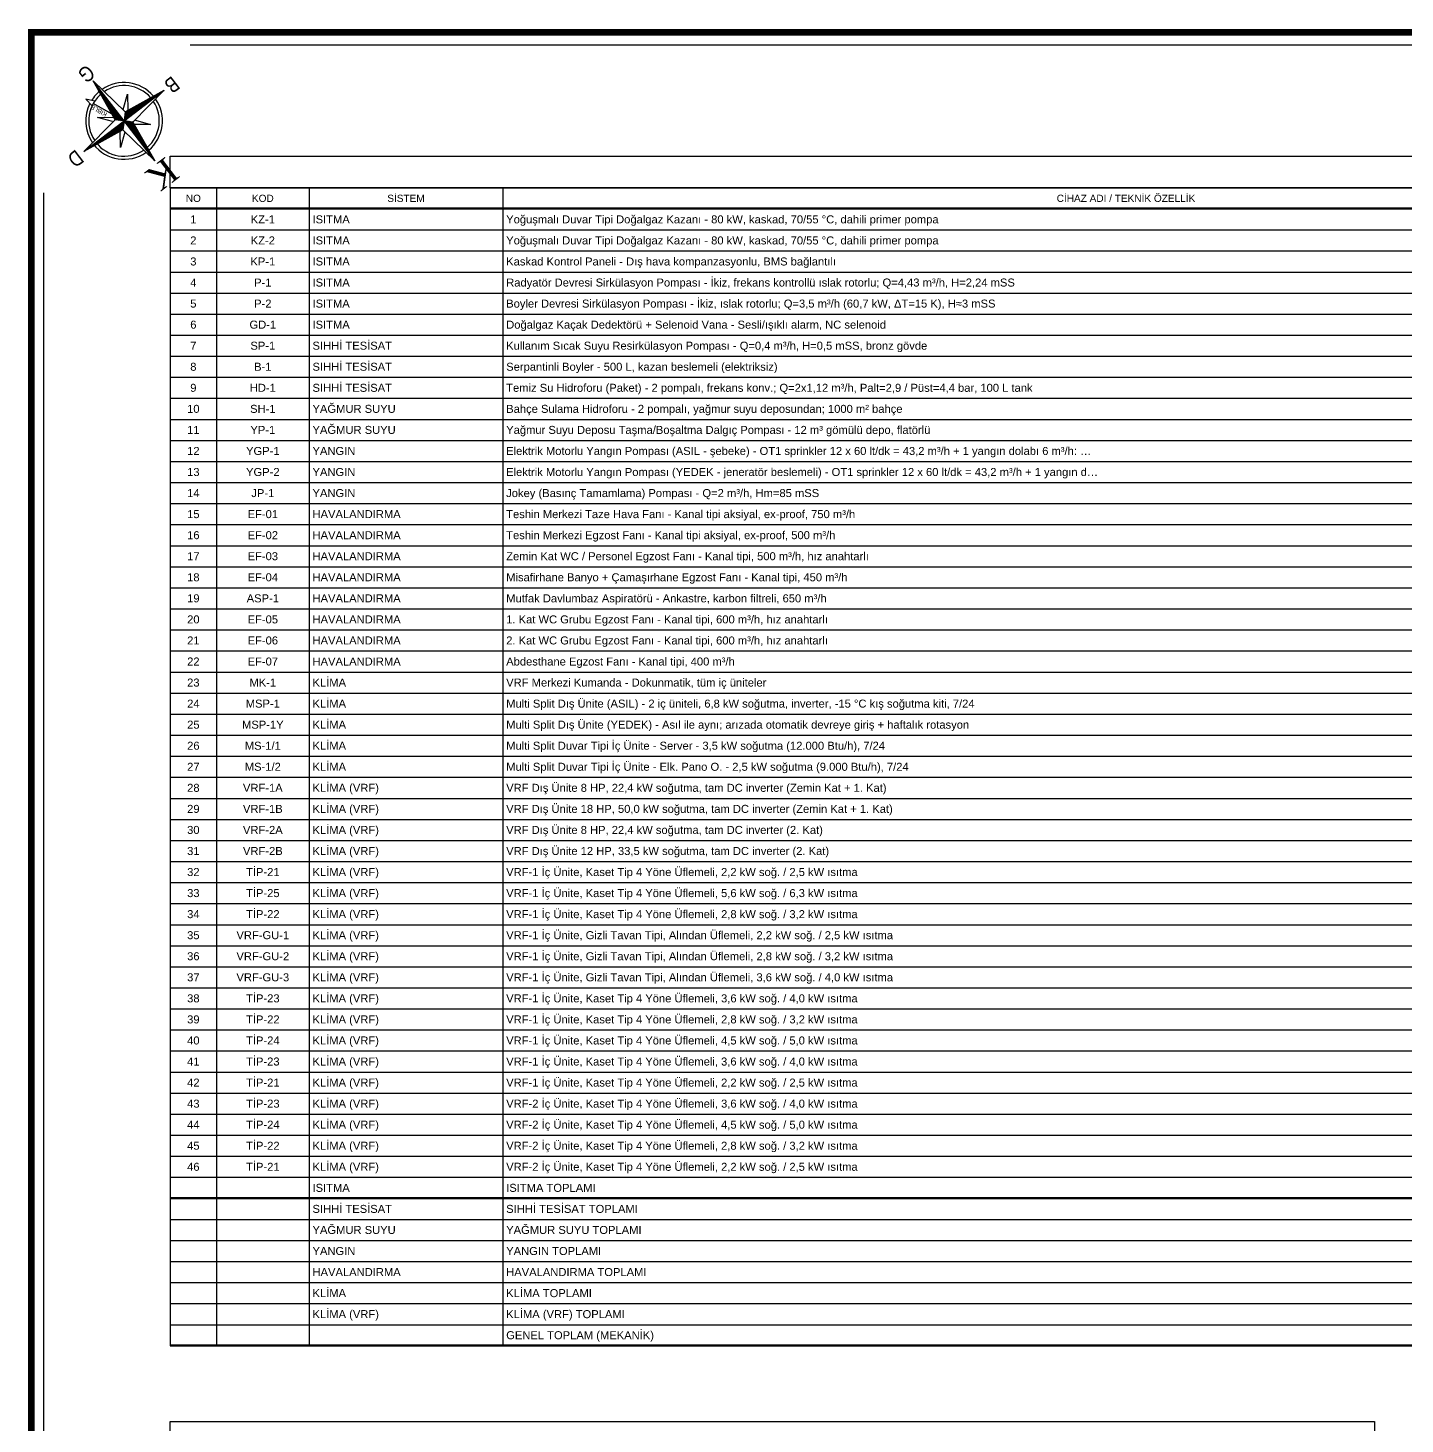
# Model space of a CAD drawing. Header units: inches. Extents: x 21 to 32698, y 13 to 3712.
# Drawn here: x 26624 to 28259, y 2054 to 3712 of the extents above; entities that cross this region are included whole.
import ezdxf
from ezdxf.enums import TextEntityAlignment as Align

# ---------------------------------------------------------------- set-up
doc = ezdxf.new("R2010")
doc.units = ezdxf.units.IN
doc.header["$MEASUREMENT"] = 0
doc.layers.add('MEK-ELK-TABLO', color=7, linetype='Continuous')
doc.layers.add('MEK-ELK-TABLO-CIZGI', color=8, linetype='Continuous')
doc.layers.add('Z_MİM_-KM-Pafta', color=8, linetype='Continuous', lineweight=25)
doc.layers.add('Z_MİM_00', color=8, linetype='Continuous', lineweight=25)
doc.styles.add('-KM-OLCU', font='ARIALN.TTF')
doc.styles.add('MEK_ELK', font='arial.ttf')
doc.styles.add('STYLE1', font='arial.ttf', dxfattribs={"height": 1})

# ---------------------------------------------------------------- blocks, each defined once
blk = doc.blocks.new('*X7')
at = {"linetype": 'ByBlock'}
for p, q in [((-217.53, 160.5), (-217.53, 160.5)), ((-217.52, 160.498), (-217.52, 160.5)), ((-217.51, 160.497), (-217.51, 160.5)), ((-217.5, 160.496), (-217.5, 160.5)), ((-217.49, 160.494), (-217.49, 160.5)), ((-217.48, 160.493), (-217.48, 160.5)), ((-217.47, 160.491), (-217.47, 160.5)), ((-217.46, 160.49), (-217.46, 160.5)), ((-217.45, 160.488), (-217.45, 160.5)), ((-217.44, 160.487), (-217.44, 160.5)), ((-217.43, 160.486), (-217.43, 160.5)), ((-217.42, 160.484), (-217.42, 160.5)), ((-217.41, 160.483), (-217.41, 160.5)), ((-217.4, 160.481), (-217.4, 160.5)), ((-217.39, 160.48), (-217.39, 160.5)), ((-217.38, 160.478), (-217.38, 160.5)), ((-217.37, 160.477), (-217.37, 160.5)), ((-217.36, 160.476), (-217.36, 160.5)), ((-217.35, 160.474), (-217.35, 160.5)), ((-217.34, 160.473), (-217.34, 160.5)), ((-217.33, 160.471), (-217.33, 160.5)), ((-217.32, 160.47), (-217.32, 160.5)), ((-217.31, 160.468), (-217.31, 160.5)), ((-217.3, 160.467), (-217.3, 160.5)), ((-217.29, 160.466), (-217.29, 160.5)), ((-217.28, 160.464), (-217.28, 160.5)), ((-217.27, 160.463), (-217.27, 160.5)), ((-217.26, 160.461), (-217.26, 160.5)), ((-217.25, 160.46), (-217.25, 160.5)), ((-217.24, 160.458), (-217.24, 160.5)), ((-217.23, 160.457), (-217.23, 160.5)), ((-217.22, 160.456), (-217.22, 160.5)), ((-217.21, 160.454), (-217.21, 160.5)), ((-217.2, 160.453), (-217.2, 160.5)), ((-217.19, 160.451), (-217.19, 160.5)), ((-217.18, 160.45), (-217.18, 160.5)), ((-217.17, 160.448), (-217.17, 160.5)), ((-217.16, 160.447), (-217.16, 160.5)), ((-217.15, 160.446), (-217.15, 160.5)), ((-217.14, 160.444), (-217.14, 160.5)), ((-217.13, 160.443), (-217.13, 160.5)), ((-217.12, 160.441), (-217.12, 160.5)), ((-217.11, 160.44), (-217.11, 160.5)), ((-217.1, 160.438), (-217.1, 160.5)), ((-217.09, 160.441), (-217.09, 160.5)), ((-217.08, 160.451), (-217.08, 160.5)), ((-217.07, 160.461), (-217.07, 160.5)), ((-217.06, 160.471), (-217.06, 160.5)), ((-217.05, 160.481), (-217.05, 160.5)), ((-217.04, 160.491), (-217.04, 160.5))]:
    blk.add_line(p, q, dxfattribs=at)
blk = doc.blocks.new('Kuzey Oku')
at = {"linetype": 'ByBlock', "extrusion": (3.35187e-05, 2.46236e-05, 1)}
for p, q in [((792.5, 2956.7, 0), (801.9, 3022.3, 0)), ((801.9, 3022.3, 0), (811.3, 2956.7, 0)), ((801.9, 3022.3, 0), (801.9, 2947.3)), ((787.8, 2956.7, 0), (773.8, 2975.4, 0)), ((773.8, 2975.4, 0), (792.5, 2961.4, 0)), ((811.3, 2961.4, 0), (830, 2975.4, 0)), ((830, 2975.4, 0), (816, 2956.7, 0)), ((726.9, 2947.3, 0), (792.5, 2956.7, 0)), ((801.9, 2947.3), (726.9, 2947.3, 0)), ((792.5, 2937.9, 0), (726.9, 2947.3, 0)), ((792.5, 2956.7, 0), (801.9, 2947.3)), ((792.5, 2937.9, 0), (801.9, 2947.3)), ((801.9, 2947.3), (811.3, 2956.7, 0)), ((801.9, 2947.3), (811.3, 2937.9, 0)), ((801.9, 2947.3), (801.9, 2872.3, 0)), ((876.9, 2947.3, 0), (801.9, 2947.3)), ((811.3, 2956.7, 0), (876.9, 2947.3, 0)), ((876.9, 2947.3, 0), (811.3, 2937.9, 0)), ((773.8, 2919.2, 0), (787.8, 2937.9, 0)), ((792.5, 2933.3, 0), (773.8, 2919.2, 0)), ((801.9, 2872.3, 0), (792.5, 2937.9, 0)), ((811.3, 2937.9, 0), (801.9, 2872.3, 0)), ((830, 2919.2, 0), (811.3, 2933.3, 0)), ((816, 2937.9, 0), (830, 2919.2, 0))]:
    blk.add_line(p, q, dxfattribs=at)
blk.add_line((809.9, 2928.4), (822.4, 2899.1))
at = {"linetype": 'ByBlock', "extrusion": (-3.53869e-05, -2.18538e-05, 1)}
blk.add_line((818.8, 2897.7, 0), (827.4, 2887.1), dxfattribs=at)
at = {"linetype": 'ByBlock', "extrusion": (4.03022e-05, 1.02743e-05, 1)}
blk.add_line((825.8, 2900.7, 0), (827.4, 2887.1), dxfattribs=at)
at = {"linetype": 'ByBlock', "extrusion": (3.35187e-05, 2.46236e-05, 1)}
for radius, start, end in [(57, 92.5891, 177.4109), (52.4, 93.5464, 176.4536), (57, 360, 87.4109), (52.4, 360, 86.4536), (57, 182.5891, 267.4109), (52.4, 183.5464, 266.4536), (52.4, 270, 356.4536), (57, 295.4614, 357.4109), (57, 270, 290.5386)]:
    blk.add_arc((801.9, 2947.3, 0.1), radius, start, end, dxfattribs=at)
at = {"linetype": 'ByBlock', "extrusion": (3.35187e-05, 2.46236e-05, 1), "xscale": 150, "yscale": 150, "zscale": 150}
for p, rotation in [((-23273.1, -29607.4, 0.1), 269.9999999526984), ((33356.6, -21127.7, 0.1), 359.9999999526984), ((24876.9, 35502, 0.1), 89.9999999526984), ((-31752.8, 27022.3, 0.1), 179.9999999526983)]:
    blk.add_blockref('*X7', p, dxfattribs=dict(at, rotation=rotation))
at = {"color": 7, "extrusion": (3.35187e-05, 2.46236e-05, 1), "attachment_point": 1, "text_direction": (1, 0, -3.4e-05), "style": '-KM-OLCU'}
for s, width, insert, char_height in [('{\\fTimes New Roman|b0|i0|c162|p18;K}', 55.454, (784.7, 3064, 0), 37.5), ('B', 22.5, (704.2, 2959.5, 0), 22.5), ('D', 25.151, (883.8, 2959.5, 0), 22.5), ('G', 27.299, (793.7, 2869.4, 0), 22.5)]:
    blk.add_mtext_dynamic_manual_height_columns(s, width=width, gutter_width=1875, heights=[0], dxfattribs=dict(at, insert=insert, char_height=char_height))
at = {"color": 7, "extrusion": (3.5763e-05, -2.12329e-05, 1), "insert": (820.3, 2925.9), "char_height": 6.75, "attachment_point": 1, "text_direction": (0.390731, -0.920505, -3.4e-05), "style": '-KM-OLCU'}
blk.add_mtext_dynamic_manual_height_columns('KIBLE', width=7.545, gutter_width=562.5, heights=[0], dxfattribs=at)
blk = doc.blocks.new('*U4')
at = {"layer": 'Z_MİM_-KM-Pafta', "ltscale": 0.5, "const_width": 8}
blk.add_lwpolyline([(15, 3690), (5985, 3690), (5985, 0), (15, 0)], close=True, dxfattribs=at)
at = {"layer": 'Z_MİM_-KM-Pafta', "ltscale": 0.5}
blk.add_lwpolyline([(203.7, 3675), (5915, 3675, -0.414214), (5970, 3620), (5970, 70, -0.414214), (5915, 15), (85, 15, -0.414214), (30, 70), (30, 3499.6)], format="xyb", dxfattribs=at)
at = {"xscale": 0.8000000000000003, "yscale": 0.8000000000000003, "zscale": 0.8000000000000003, "rotation": 217.4253605102341}
blk.add_blockref('Kuzey Oku', (-798.3, 5847.2), dxfattribs=at)
at = {"color": 7, "style": 'STYLE1'}
blk.add_attdef('00', (5783, 90.2), '', height=80.5, dxfattribs=at)
at = {"layer": 'Z_MİM_-KM-Pafta', "color": 7, "style": 'STYLE1'}
for tag, p, height in [('PAFTA_ADI', (5425.8, 251), 33), ('REVIZYON', (5505.9, 178.5), 12.9), ('OLCEK', (5505.9, 76), 12.9)]:
    blk.add_attdef(tag, p, '', height=height, dxfattribs=at)

msp = doc.modelspace()

# ---------------------------------------------------------------- linework, layer by layer
at = {"layer": 'MEK-ELK-TABLO-CIZGI'}
for p, q in [((26792.5, 3522.5), (26792.5, 2147.5)), ((26792.5, 3522.5), (30282.5, 3522.5)), ((26847.5, 3522.5), (26847.5, 2147.5)), ((26957.5, 3522.5), (26957.5, 2147.5)), ((27187.5, 3522.5), (27187.5, 2147.5)), ((26792.5, 3498.7), (30282.5, 3498.7)), ((26792.5, 3497.5), (30282.5, 3497.5)), ((26792.5, 3472.5), (30282.5, 3472.5)), ((26792.5, 3447.5), (30282.5, 3447.5)), ((26792.5, 3422.5), (30282.5, 3422.5)), ((26792.5, 3397.5), (30282.5, 3397.5)), ((26792.5, 3372.5), (30282.5, 3372.5)), ((26792.5, 3347.5), (30282.5, 3347.5)), ((26792.5, 3322.5), (30282.5, 3322.5)), ((26792.5, 3297.5), (30282.5, 3297.5)), ((26792.5, 3272.5), (30282.5, 3272.5)), ((26792.5, 3247.5), (30282.5, 3247.5)), ((26792.5, 3222.5), (30282.5, 3222.5)), ((26792.5, 3197.5), (30282.5, 3197.5)), ((26792.5, 3172.5), (30282.5, 3172.5)), ((26792.5, 3147.5), (30282.5, 3147.5)), ((26792.5, 3122.5), (30282.5, 3122.5)), ((26792.5, 3097.5), (30282.5, 3097.5)), ((26792.5, 3072.5), (30282.5, 3072.5)), ((26792.5, 3047.5), (30282.5, 3047.5)), ((26792.5, 3022.5), (30282.5, 3022.5)), ((26792.5, 2997.5), (30282.5, 2997.5)), ((26792.5, 2972.5), (30282.5, 2972.5)), ((26792.5, 2947.5), (30282.5, 2947.5)), ((26792.5, 2922.5), (30282.5, 2922.5)), ((26792.5, 2897.5), (30282.5, 2897.5)), ((26792.5, 2872.5), (30282.5, 2872.5)), ((26792.5, 2847.5), (30282.5, 2847.5)), ((26792.5, 2822.5), (30282.5, 2822.5)), ((26792.5, 2797.5), (30282.5, 2797.5)), ((26792.5, 2772.5), (30282.5, 2772.5)), ((26792.5, 2747.5), (30282.5, 2747.5)), ((26792.5, 2722.5), (30282.5, 2722.5)), ((26792.5, 2697.5), (30282.5, 2697.5)), ((26792.5, 2672.5), (30282.5, 2672.5)), ((26792.5, 2647.5), (30282.5, 2647.5)), ((26792.5, 2622.5), (30282.5, 2622.5)), ((26792.5, 2597.5), (30282.5, 2597.5)), ((26792.5, 2572.5), (30282.5, 2572.5)), ((26792.5, 2547.5), (30282.5, 2547.5)), ((26792.5, 2522.5), (30282.5, 2522.5)), ((26792.5, 2497.5), (30282.5, 2497.5)), ((26792.5, 2472.5), (30282.5, 2472.5)), ((26792.5, 2447.5), (30282.5, 2447.5)), ((26792.5, 2422.5), (30282.5, 2422.5)), ((26792.5, 2397.5), (30282.5, 2397.5)), ((26792.5, 2372.5), (30282.5, 2372.5)), ((26792.5, 2347.5), (30282.5, 2347.5)), ((26792.5, 2323.7), (30282.5, 2323.7)), ((26792.5, 2322.5), (30282.5, 2322.5)), ((26792.5, 2297.5), (30282.5, 2297.5)), ((26792.5, 2272.5), (30282.5, 2272.5)), ((26792.5, 2247.5), (30282.5, 2247.5)), ((26792.5, 2222.5), (30282.5, 2222.5)), ((26792.5, 2197.5), (30282.5, 2197.5)), ((26792.5, 2172.5), (30282.5, 2172.5)), ((26792.5, 2148.7), (30282.5, 2148.7)), ((26792.5, 2147.5), (30282.5, 2147.5))]:
    msp.add_line(p, q, dxfattribs=at)
for points in [[(26792.5, 3560), (30282.5, 3560), (30282.5, 3522.5), (26792.5, 3522.5)], [(26792.5, 2057.5), (28222.5, 2057.5), (28222.5, 2024.5), (26792.5, 2024.5)]]:
    msp.add_lwpolyline(points, close=True, dxfattribs=at)

# ---------------------------------------------------------------- block references
at = {"layer": 'Z_MİM_00'}
msp.add_blockref('*U4', (26612.5, 17.1), dxfattribs=at)

# ---------------------------------------------------------------- texts
at = {"layer": 'MEK-ELK-TABLO', "style": 'MEK_ELK'}
for s, height, p in [('SİSTEM', 8.55, (27072.5, 3510)), ('CİHAZ ADI / TEKNİK ÖZELLİK', 8.55, (27927.5, 3510)), ('NO', 8.55, (26820, 3510)), ('KOD', 8.55, (26902.5, 3510)), ('1', 9.5, (26820, 3485)), ('KZ-1', 9.5, (26902.5, 3485)), ('2', 9.5, (26820, 3460)), ('KZ-2', 9.5, (26902.5, 3460)), ('3', 9.5, (26820, 3435)), ('KP-1', 9.5, (26902.5, 3435)), ('4', 9.5, (26820, 3410)), ('P-1', 9.5, (26902.5, 3410)), ('5', 9.5, (26820, 3385)), ('P-2', 9.5, (26902.5, 3385)), ('6', 9.5, (26820, 3360)), ('GD-1', 9.5, (26902.5, 3360)), ('7', 9.5, (26820, 3335)), ('SP-1', 9.5, (26902.5, 3335)), ('8', 9.5, (26820, 3310)), ('B-1', 9.5, (26902.5, 3310)), ('9', 9.5, (26820, 3285)), ('HD-1', 9.5, (26902.5, 3285)), ('10', 9.5, (26820, 3260)), ('SH-1', 9.5, (26902.5, 3260)), ('11', 9.5, (26820, 3235)), ('YP-1', 9.5, (26902.5, 3235)), ('12', 9.5, (26820, 3210)), ('YGP-1', 9.5, (26902.5, 3210)), ('13', 9.5, (26820, 3185)), ('YGP-2', 9.5, (26902.5, 3185)), ('14', 9.5, (26820, 3160)), ('JP-1', 9.5, (26902.5, 3160)), ('15', 9.5, (26820, 3135)), ('EF-01', 9.5, (26902.5, 3135)), ('16', 9.5, (26820, 3110)), ('EF-02', 9.5, (26902.5, 3110)), ('17', 9.5, (26820, 3085)), ('EF-03', 9.5, (26902.5, 3085)), ('18', 9.5, (26820, 3060)), ('EF-04', 9.5, (26902.5, 3060)), ('19', 9.5, (26820, 3035)), ('ASP-1', 9.5, (26902.5, 3035)), ('20', 9.5, (26820, 3010)), ('EF-05', 9.5, (26902.5, 3010)), ('21', 9.5, (26820, 2985)), ('EF-06', 9.5, (26902.5, 2985)), ('22', 9.5, (26820, 2960)), ('EF-07', 9.5, (26902.5, 2960)), ('23', 9.5, (26820, 2935)), ('MK-1', 9.5, (26902.5, 2935)), ('24', 9.5, (26820, 2910)), ('MSP-1', 9.5, (26902.5, 2910)), ('25', 9.5, (26820, 2885)), ('MSP-1Y', 9.5, (26902.5, 2885)), ('26', 9.5, (26820, 2860)), ('MS-1/1', 9.5, (26902.5, 2860)), ('27', 9.5, (26820, 2835)), ('MS-1/2', 9.5, (26902.5, 2835)), ('28', 9.5, (26820, 2810)), ('VRF-1A', 9.5, (26902.5, 2810)), ('29', 9.5, (26820, 2785)), ('VRF-1B', 9.5, (26902.5, 2785)), ('30', 9.5, (26820, 2760)), ('VRF-2A', 9.5, (26902.5, 2760)), ('31', 9.5, (26820, 2735)), ('VRF-2B', 9.5, (26902.5, 2735)), ('32', 9.5, (26820, 2710)), ('TİP-21', 9.5, (26902.5, 2710)), ('33', 9.5, (26820, 2685)), ('TİP-25', 9.5, (26902.5, 2685)), ('34', 9.5, (26820, 2660)), ('TİP-22', 9.5, (26902.5, 2660)), ('35', 9.5, (26820, 2635)), ('VRF-GU-1', 9.5, (26902.5, 2635)), ('36', 9.5, (26820, 2610)), ('VRF-GU-2', 9.5, (26902.5, 2610)), ('37', 9.5, (26820, 2585)), ('VRF-GU-3', 9.5, (26902.5, 2585)), ('38', 9.5, (26820, 2560)), ('TİP-23', 9.5, (26902.5, 2560)), ('39', 9.5, (26820, 2535)), ('TİP-22', 9.5, (26902.5, 2535)), ('40', 9.5, (26820, 2510)), ('TİP-24', 9.5, (26902.5, 2510)), ('41', 9.5, (26820, 2485)), ('TİP-23', 9.5, (26902.5, 2485)), ('42', 9.5, (26820, 2460)), ('TİP-21', 9.5, (26902.5, 2460)), ('43', 9.5, (26820, 2435)), ('TİP-23', 9.5, (26902.5, 2435)), ('44', 9.5, (26820, 2410)), ('TİP-24', 9.5, (26902.5, 2410)), ('45', 9.5, (26820, 2385)), ('TİP-22', 9.5, (26902.5, 2385)), ('46', 9.5, (26820, 2360)), ('TİP-21', 9.5, (26902.5, 2360))]:
    msp.add_text(s, height=height, dxfattribs=at).set_placement(p, align=Align.MIDDLE_CENTER)
for s, p in [('ISITMA', (26961.5, 3485)), ('Yoğuşmalı Duvar Tipi Doğalgaz Kazanı - 80 kW, kaskad, 70/55 °C, dahili primer pompa', (27191.5, 3485)), ('Yoğuşmalı Duvar Tipi Doğalgaz Kazanı - 80 kW, kaskad, 70/55 °C, dahili primer pompa', (27191.5, 3460)), ('ISITMA', (26961.5, 3460)), ('ISITMA', (26961.5, 3435)), ('Kaskad Kontrol Paneli - Dış hava kompanzasyonlu, BMS bağlantılı', (27191.5, 3435)), ('Radyatör Devresi Sirkülasyon Pompası - İkiz, frekans kontrollü ıslak rotorlu; Q=4,43 m³/h, H=2,24 mSS', (27191.5, 3410)), ('ISITMA', (26961.5, 3410)), ('ISITMA', (26961.5, 3385)), ('Boyler Devresi Sirkülasyon Pompası - İkiz, ıslak rotorlu; Q=3,5 m³/h (60,7 kW, ΔT=15 K), H≈3 mSS', (27191.5, 3385)), ('Doğalgaz Kaçak Dedektörü + Selenoid Vana - Sesli/ışıklı alarm, NC selenoid', (27191.5, 3360)), ('ISITMA', (26961.5, 3360)), ('SIHHİ TESİSAT', (26961.5, 3335)), ('Kullanım Sıcak Suyu Resirkülasyon Pompası - Q=0,4 m³/h, H=0,5 mSS, bronz gövde', (27191.5, 3335)), ('SIHHİ TESİSAT', (26961.5, 3310)), ('Serpantinli Boyler - 500 L, kazan beslemeli (elektriksiz)', (27191.5, 3310)), ('SIHHİ TESİSAT', (26961.5, 3285)), ('Temiz Su Hidroforu (Paket) - 2 pompalı, frekans konv.; Q=2x1,12 m³/h, Palt=2,9 / Püst=4,4 bar, 100 L tank', (27191.5, 3285)), ('YAĞMUR SUYU', (26961.5, 3260)), ('Bahçe Sulama Hidroforu - 2 pompalı, yağmur suyu deposundan; 1000 m² bahçe', (27191.5, 3260)), ('YAĞMUR SUYU', (26961.5, 3235)), ('Yağmur Suyu Deposu Taşma/Boşaltma Dalgıç Pompası - 12 m³ gömülü depo, flatörlü', (27191.5, 3235)), ('YANGIN', (26961.5, 3210)), ('Elektrik Motorlu Yangın Pompası (ASIL - şebeke) - OT1 sprinkler 12 x 60 lt/dk = 43,2 m³/h + 1 yangın dolabı 6 m³/h: …', (27191.5, 3210)), ('YANGIN', (26961.5, 3185)), ('Elektrik Motorlu Yangın Pompası (YEDEK - jeneratör beslemeli) - OT1 sprinkler 12 x 60 lt/dk = 43,2 m³/h + 1 yangın d…', (27191.5, 3185)), ('YANGIN', (26961.5, 3160)), ('Jokey (Basınç Tamamlama) Pompası - Q=2 m³/h, Hm=85 mSS', (27191.5, 3160)), ('HAVALANDIRMA', (26961.5, 3135)), ('Teshin Merkezi Taze Hava Fanı - Kanal tipi aksiyal, ex-proof, 750 m³/h', (27191.5, 3135)), ('HAVALANDIRMA', (26961.5, 3110)), ('Teshin Merkezi Egzost Fanı - Kanal tipi aksiyal, ex-proof, 500 m³/h', (27191.5, 3110)), ('HAVALANDIRMA', (26961.5, 3085)), ('Zemin Kat WC / Personel Egzost Fanı - Kanal tipi, 500 m³/h, hız anahtarlı', (27191.5, 3085)), ('HAVALANDIRMA', (26961.5, 3060)), ('Misafirhane Banyo + Çamaşırhane Egzost Fanı - Kanal tipi, 450 m³/h', (27191.5, 3060)), ('HAVALANDIRMA', (26961.5, 3035)), ('Mutfak Davlumbaz Aspiratörü - Ankastre, karbon filtreli, 650 m³/h', (27191.5, 3035)), ('HAVALANDIRMA', (26961.5, 3010)), ('1. Kat WC Grubu Egzost Fanı - Kanal tipi, 600 m³/h, hız anahtarlı', (27191.5, 3010)), ('HAVALANDIRMA', (26961.5, 2985)), ('2. Kat WC Grubu Egzost Fanı - Kanal tipi, 600 m³/h, hız anahtarlı', (27191.5, 2985)), ('HAVALANDIRMA', (26961.5, 2960)), ('Abdesthane Egzost Fanı - Kanal tipi, 400 m³/h', (27191.5, 2960)), ('KLİMA', (26961.5, 2935)), ('VRF Merkezi Kumanda - Dokunmatik, tüm iç üniteler', (27191.5, 2935)), ('KLİMA', (26961.5, 2910)), ('Multi Split Dış Ünite (ASIL) - 2 iç üniteli, 6,8 kW soğutma, inverter, -15 °C kış soğutma kiti, 7/24', (27191.5, 2910)), ('KLİMA', (26961.5, 2885)), ('Multi Split Dış Ünite (YEDEK) - Asıl ile aynı; arızada otomatik devreye giriş + haftalık rotasyon', (27191.5, 2885)), ('KLİMA', (26961.5, 2860)), ('Multi Split Duvar Tipi İç Ünite - Server - 3,5 kW soğutma (12.000 Btu/h), 7/24', (27191.5, 2860)), ('KLİMA', (26961.5, 2835)), ('Multi Split Duvar Tipi İç Ünite - Elk. Pano O. - 2,5 kW soğutma (9.000 Btu/h), 7/24', (27191.5, 2835)), ('KLİMA (VRF)', (26961.5, 2810)), ('VRF Dış Ünite 8 HP, 22,4 kW soğutma, tam DC inverter (Zemin Kat + 1. Kat)', (27191.5, 2810)), ('KLİMA (VRF)', (26961.5, 2785)), ('VRF Dış Ünite 18 HP, 50,0 kW soğutma, tam DC inverter (Zemin Kat + 1. Kat)', (27191.5, 2785)), ('KLİMA (VRF)', (26961.5, 2760)), ('VRF Dış Ünite 8 HP, 22,4 kW soğutma, tam DC inverter (2. Kat)', (27191.5, 2760)), ('KLİMA (VRF)', (26961.5, 2735)), ('VRF Dış Ünite 12 HP, 33,5 kW soğutma, tam DC inverter (2. Kat)', (27191.5, 2735)), ('KLİMA (VRF)', (26961.5, 2710)), ('VRF-1 İç Ünite, Kaset Tip 4 Yöne Üflemeli, 2,2 kW soğ. / 2,5 kW ısıtma', (27191.5, 2710)), ('KLİMA (VRF)', (26961.5, 2685)), ('VRF-1 İç Ünite, Kaset Tip 4 Yöne Üflemeli, 5,6 kW soğ. / 6,3 kW ısıtma', (27191.5, 2685)), ('KLİMA (VRF)', (26961.5, 2660)), ('VRF-1 İç Ünite, Kaset Tip 4 Yöne Üflemeli, 2,8 kW soğ. / 3,2 kW ısıtma', (27191.5, 2660)), ('KLİMA (VRF)', (26961.5, 2635)), ('VRF-1 İç Ünite, Gizli Tavan Tipi, Alından Üflemeli, 2,2 kW soğ. / 2,5 kW ısıtma', (27191.5, 2635)), ('KLİMA (VRF)', (26961.5, 2610)), ('VRF-1 İç Ünite, Gizli Tavan Tipi, Alından Üflemeli, 2,8 kW soğ. / 3,2 kW ısıtma', (27191.5, 2610)), ('KLİMA (VRF)', (26961.5, 2585)), ('VRF-1 İç Ünite, Gizli Tavan Tipi, Alından Üflemeli, 3,6 kW soğ. / 4,0 kW ısıtma', (27191.5, 2585)), ('KLİMA (VRF)', (26961.5, 2560)), ('VRF-1 İç Ünite, Kaset Tip 4 Yöne Üflemeli, 3,6 kW soğ. / 4,0 kW ısıtma', (27191.5, 2560)), ('KLİMA (VRF)', (26961.5, 2535)), ('VRF-1 İç Ünite, Kaset Tip 4 Yöne Üflemeli, 2,8 kW soğ. / 3,2 kW ısıtma', (27191.5, 2535)), ('KLİMA (VRF)', (26961.5, 2510)), ('VRF-1 İç Ünite, Kaset Tip 4 Yöne Üflemeli, 4,5 kW soğ. / 5,0 kW ısıtma', (27191.5, 2510)), ('KLİMA (VRF)', (26961.5, 2485)), ('VRF-1 İç Ünite, Kaset Tip 4 Yöne Üflemeli, 3,6 kW soğ. / 4,0 kW ısıtma', (27191.5, 2485)), ('KLİMA (VRF)', (26961.5, 2460)), ('VRF-1 İç Ünite, Kaset Tip 4 Yöne Üflemeli, 2,2 kW soğ. / 2,5 kW ısıtma', (27191.5, 2460)), ('KLİMA (VRF)', (26961.5, 2435)), ('VRF-2 İç Ünite, Kaset Tip 4 Yöne Üflemeli, 3,6 kW soğ. / 4,0 kW ısıtma', (27191.5, 2435)), ('KLİMA (VRF)', (26961.5, 2410)), ('VRF-2 İç Ünite, Kaset Tip 4 Yöne Üflemeli, 4,5 kW soğ. / 5,0 kW ısıtma', (27191.5, 2410)), ('KLİMA (VRF)', (26961.5, 2385)), ('VRF-2 İç Ünite, Kaset Tip 4 Yöne Üflemeli, 2,8 kW soğ. / 3,2 kW ısıtma', (27191.5, 2385)), ('KLİMA (VRF)', (26961.5, 2360)), ('VRF-2 İç Ünite, Kaset Tip 4 Yöne Üflemeli, 2,2 kW soğ. / 2,5 kW ısıtma', (27191.5, 2360)), ('ISITMA', (26961.5, 2335)), ('ISITMA TOPLAMI', (27191.5, 2335)), ('SIHHİ TESİSAT', (26961.5, 2310)), ('SIHHİ TESİSAT TOPLAMI', (27191.5, 2310)), ('YAĞMUR SUYU', (26961.5, 2285)), ('YAĞMUR SUYU TOPLAMI', (27191.5, 2285)), ('YANGIN', (26961.5, 2260)), ('YANGIN TOPLAMI', (27191.5, 2260)), ('HAVALANDIRMA', (26961.5, 2235)), ('HAVALANDIRMA TOPLAMI', (27191.5, 2235)), ('KLİMA', (26961.5, 2210)), ('KLİMA TOPLAMI', (27191.5, 2210)), ('KLİMA (VRF)', (26961.5, 2185)), ('KLİMA (VRF) TOPLAMI', (27191.5, 2185)), ('GENEL TOPLAM (MEKANİK)', (27191.5, 2160))]:
    msp.add_text(s, height=9.5, dxfattribs=at).set_placement(p, align=Align.MIDDLE_LEFT)

doc.saveas('drawing.dxf')
